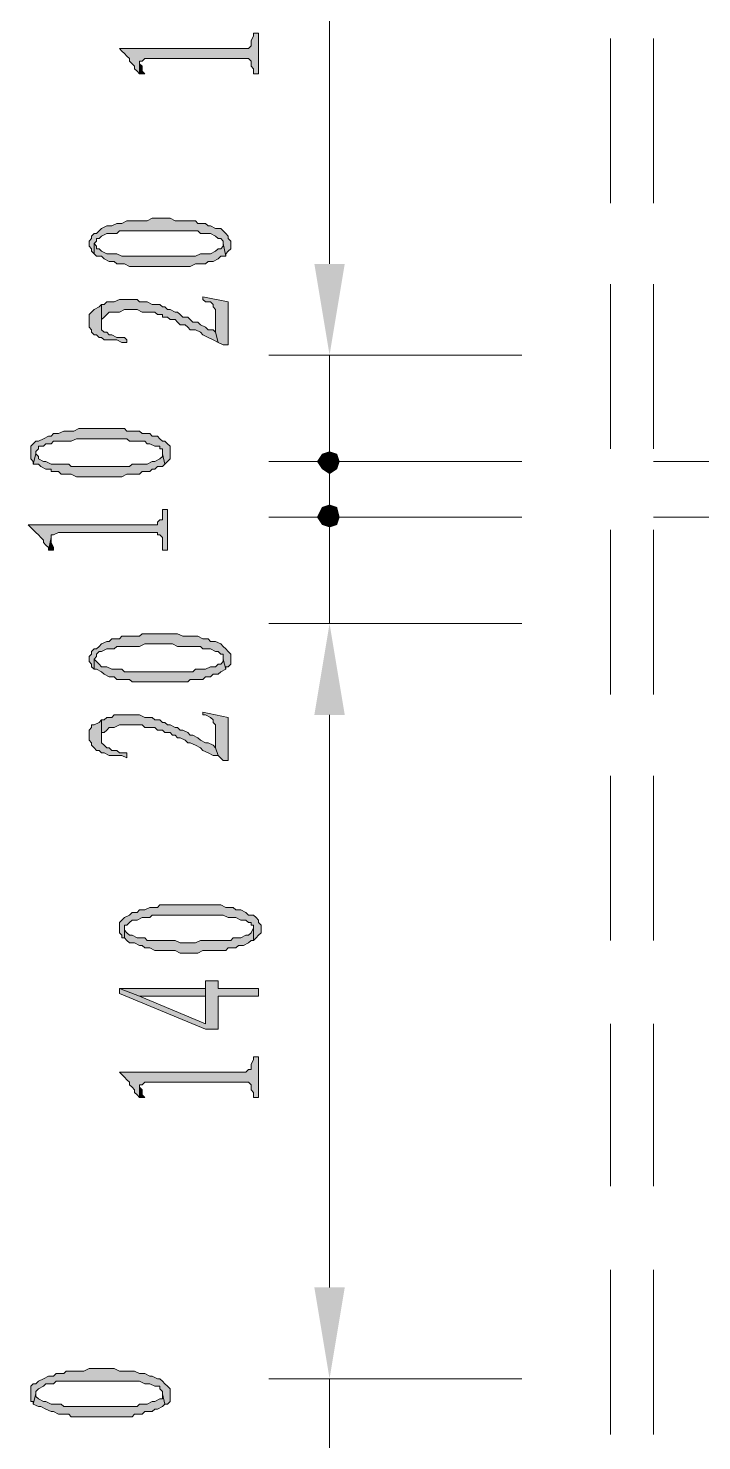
# Model space of a CAD drawing. Header units: millimetres. Extents: x 24 to 410, y 10 to 282.
# Drawn here: x 69.13 to 80.39, y 78.59 to 102.19 of the extents above; entities that cross this region are included whole.
import ezdxf

# ---------------------------------------------------------------- set-up
doc = ezdxf.new("R2010")
doc.units = ezdxf.units.MM

msp = doc.modelspace()

# ---------------------------------------------------------------- hatches: boundary and pattern name
h = msp.add_hatch(color=7)
h.dxf.hatch_style = 2
h.paths.add_polyline_path([(70.654333, 101.854), (70.696667, 101.811667), (70.739, 101.769333), (70.781333, 101.727), (70.823667, 101.684667), (70.823667, 101.642333), (70.866, 101.6), (70.908333, 101.557667), (70.908333, 101.515333), (70.950667, 101.473), (70.993, 101.430667), (70.993, 101.642333), (71.035333, 101.642333), (71.077667, 101.684667), (72.813333, 101.684667), (72.855667, 101.642333), (72.855667, 101.557667), (72.898, 101.515333), (72.898, 101.430667), (72.982667, 101.430667), (72.982667, 102.108), (72.898, 102.108), (72.898, 102.065667), (72.855667, 101.981), (72.855667, 101.896333), (72.813333, 101.854)])
h = msp.add_hatch(color=7)
h.dxf.hatch_style = 2
h.paths.add_polyline_path([(70.993, 101.430667), (71.077667, 101.430667), (71.035333, 101.473), (71.035333, 101.557667), (70.993, 101.6)])
h = msp.add_hatch(color=7)
h.dxf.hatch_style = 2
h.paths.add_polyline_path([(70.146333, 98.594333), (70.146333, 98.552), (70.188667, 98.509667), (70.188667, 98.467333), (70.231, 98.425), (70.231, 98.594333), (70.273333, 98.636667), (70.273333, 98.679), (70.315667, 98.679), (70.358, 98.721333), (70.442667, 98.763667), (70.612, 98.763667), (70.654333, 98.806), (71.331667, 98.806), (71.374, 98.806), (71.966667, 98.806), (72.009, 98.763667), (72.178333, 98.763667), (72.263, 98.721333), (72.305333, 98.679), (72.347667, 98.679), (72.39, 98.636667), (72.39, 98.594333), (72.432333, 98.382667), (72.432333, 98.425), (72.474667, 98.467333), (72.517, 98.509667), (72.517, 98.636667), (72.474667, 98.679), (72.474667, 98.721333), (72.432333, 98.763667), (72.39, 98.806), (72.347667, 98.848333), (72.263, 98.848333), (72.178333, 98.890667), (72.136, 98.890667), (72.093667, 98.933), (71.966667, 98.933), (71.924333, 98.975333), (71.585667, 98.975333), (71.501, 99.017667), (71.204667, 99.017667), (71.12, 98.975333), (70.781333, 98.975333), (70.696667, 98.933), (70.612, 98.933), (70.527333, 98.890667), (70.442667, 98.890667), (70.358, 98.848333), (70.315667, 98.806), (70.273333, 98.763667), (70.231, 98.763667), (70.188667, 98.721333), (70.188667, 98.679), (70.146333, 98.636667)])
h = msp.add_hatch(color=7)
h.dxf.hatch_style = 2
h.paths.add_polyline_path([(70.231, 98.425), (70.273333, 98.382667), (70.358, 98.382667), (70.400333, 98.340333), (70.485, 98.298), (70.569667, 98.298), (70.612, 98.255667), (70.739, 98.255667), (70.823667, 98.213333), (71.839667, 98.213333), (71.924333, 98.255667), (71.966667, 98.255667), (72.093667, 98.255667), (72.136, 98.298), (72.220667, 98.298), (72.305333, 98.340333), (72.347667, 98.382667), (72.432333, 98.382667), (72.39, 98.594333), (72.39, 98.552), (72.347667, 98.509667), (72.305333, 98.509667), (72.263, 98.467333), (72.178333, 98.425), (72.009, 98.425), (71.924333, 98.382667), (70.696667, 98.382667), (70.612, 98.425), (70.442667, 98.425), (70.358, 98.467333), (70.315667, 98.509667), (70.273333, 98.509667), (70.273333, 98.552), (70.231, 98.594333)])
h = msp.add_hatch(color=7)
h.dxf.hatch_style = 2
h.paths.add_polyline_path([(73.914, 98.255667), (74.422, 98.255667), (74.168, 96.731667)])
h = msp.add_hatch(color=7)
h.dxf.hatch_style = 2
h.paths.add_polyline_path([(73.914, 98.255667), (74.422, 98.255667), (74.168, 96.731667)])
h = msp.add_hatch(color=7)
h.dxf.hatch_style = 2
h.paths.add_polyline_path([(70.146333, 97.324333), (70.146333, 97.197333), (70.188667, 97.155), (70.188667, 97.112667), (70.231, 97.070333), (70.273333, 97.070333), (70.315667, 97.028), (70.358, 97.028), (70.400333, 96.985667), (70.612, 96.985667), (70.696667, 96.943333), (70.781333, 96.943333), (70.781333, 96.985667), (70.739, 97.028), (70.612, 97.028), (70.527333, 97.070333), (70.485, 97.070333), (70.442667, 97.112667), (70.400333, 97.112667), (70.358, 97.155), (70.358, 97.197333), (70.358, 97.282), (70.358, 97.578333), (70.315667, 97.536), (70.231, 97.493667), (70.188667, 97.451333), (70.146333, 97.409)])
h = msp.add_hatch(color=7)
h.dxf.hatch_style = 2
h.paths.add_polyline_path([(70.358, 97.578333), (70.358, 97.282), (70.358, 97.324333), (70.400333, 97.366667), (70.442667, 97.409), (70.485, 97.451333), (70.654333, 97.451333), (70.739, 97.493667), (70.950667, 97.493667), (71.035333, 97.451333), (71.247, 97.451333), (71.289333, 97.409), (71.374, 97.409), (71.374, 97.366667), (71.458667, 97.366667), (71.501, 97.324333), (71.543333, 97.324333), (71.585667, 97.324333), (71.628, 97.282), (71.670333, 97.239667), (71.755, 97.239667), (71.797333, 97.197333), (71.839667, 97.155), (71.924333, 97.155), (72.009, 97.112667), (72.051333, 97.070333), (72.136, 97.028), (72.220667, 96.985667), (72.305333, 96.943333), (72.263, 97.112667), (72.220667, 97.155), (72.136, 97.155), (72.093667, 97.197333), (72.009, 97.239667), (71.966667, 97.282), (71.882, 97.282), (71.839667, 97.324333), (71.797333, 97.366667), (71.712667, 97.366667), (71.670333, 97.409), (71.628, 97.451333), (71.585667, 97.451333), (71.501, 97.493667), (71.458667, 97.493667), (71.416333, 97.536), (71.374, 97.536), (71.331667, 97.578333), (71.204667, 97.578333), (71.12, 97.620667), (70.993, 97.620667), (70.950667, 97.663), (70.654333, 97.663), (70.569667, 97.620667), (70.442667, 97.620667), (70.400333, 97.578333)])
h = msp.add_hatch(color=7)
h.dxf.hatch_style = 2
h.paths.add_polyline_path([(72.051333, 97.705333), (72.051333, 97.663), (72.093667, 97.620667), (72.178333, 97.620667), (72.220667, 97.578333), (72.220667, 97.536), (72.263, 97.493667), (72.263, 97.112667), (72.305333, 96.943333), (72.39, 96.901), (72.474667, 96.901), (72.474667, 97.620667)])
h = msp.add_hatch(color=7)
h.dxf.hatch_style = 2
h.paths.add_polyline_path([(69.172667, 95.080667), (69.172667, 94.996), (69.215, 94.953667), (69.215, 94.911333), (69.257333, 95.080667), (69.257333, 95.123), (69.299667, 95.165333), (69.299667, 95.207667), (69.384333, 95.207667), (69.426667, 95.25), (69.511333, 95.25), (69.553667, 95.292333), (69.85, 95.292333), (69.934667, 95.334667), (70.315667, 95.334667), (70.358, 95.334667), (70.781333, 95.334667), (70.823667, 95.292333), (71.077667, 95.292333), (71.12, 95.25), (71.162333, 95.25), (71.247, 95.207667), (71.331667, 95.207667), (71.331667, 95.165333), (71.374, 95.165333), (71.374, 95.123), (71.374, 95.080667), (71.416333, 94.911333), (71.458667, 94.953667), (71.501, 94.996), (71.501, 95.207667), (71.458667, 95.25), (71.416333, 95.292333), (71.374, 95.292333), (71.331667, 95.334667), (71.289333, 95.377), (71.204667, 95.377), (71.162333, 95.419333), (71.035333, 95.419333), (70.993, 95.461667), (70.781333, 95.461667), (70.739, 95.504), (69.977, 95.504), (69.892333, 95.461667), (69.723, 95.461667), (69.638333, 95.419333), (69.553667, 95.419333), (69.511333, 95.377), (69.469, 95.377), (69.384333, 95.334667), (69.299667, 95.292333), (69.257333, 95.292333), (69.215, 95.25), (69.172667, 95.207667)])
h = msp.add_hatch(color=7)
h.dxf.hatch_style = 2
h.paths.add_polyline_path([(74.168, 95.123), (74.041, 95.080667), (74.168, 94.953667)])
h = msp.add_hatch(color=7)
h.dxf.hatch_style = 2
h.paths.add_polyline_path([(74.295, 95.080667), (74.168, 95.123), (74.168, 94.953667)])
h = msp.add_hatch(color=7)
h.dxf.hatch_style = 2
h.paths.add_polyline_path([(69.215, 94.911333), (69.299667, 94.911333), (69.342, 94.869), (69.426667, 94.826667), (69.511333, 94.826667), (69.511333, 94.784333), (69.638333, 94.784333), (69.680667, 94.742), (69.85, 94.742), (69.934667, 94.699667), (70.696667, 94.699667), (70.781333, 94.742), (70.908333, 94.742), (70.993, 94.742), (71.035333, 94.784333), (71.162333, 94.784333), (71.204667, 94.826667), (71.247, 94.826667), (71.289333, 94.869), (71.374, 94.869), (71.416333, 94.911333), (71.374, 95.080667), (71.374, 95.038333), (71.331667, 94.996), (71.247, 94.953667), (71.204667, 94.953667), (71.12, 94.911333), (70.866, 94.911333), (70.823667, 94.869), (69.85, 94.869), (69.807667, 94.911333), (69.511333, 94.911333), (69.426667, 94.953667), (69.384333, 94.953667), (69.299667, 94.996), (69.299667, 95.038333), (69.257333, 95.080667)])
h = msp.add_hatch(color=7)
h.dxf.hatch_style = 2
h.paths.add_polyline_path([(74.041, 95.080667), (73.956333, 94.953667), (74.168, 94.953667)])
h = msp.add_hatch(color=7)
h.dxf.hatch_style = 2
h.paths.add_polyline_path([(73.956333, 94.953667), (74.041, 94.826667), (74.168, 94.953667)])
h = msp.add_hatch(color=7)
h.dxf.hatch_style = 2
h.paths.add_polyline_path([(74.041, 94.826667), (74.168, 94.742), (74.168, 94.953667)])
h = msp.add_hatch(color=7)
h.dxf.hatch_style = 2
h.paths.add_polyline_path([(74.337333, 94.953667), (74.295, 95.080667), (74.168, 94.953667)])
h = msp.add_hatch(color=7)
h.dxf.hatch_style = 2
h.paths.add_polyline_path([(74.168, 94.742), (74.295, 94.826667), (74.168, 94.953667)])
h = msp.add_hatch(color=7)
h.dxf.hatch_style = 2
h.paths.add_polyline_path([(74.295, 94.826667), (74.337333, 94.953667), (74.168, 94.953667)])
h = msp.add_hatch(color=7)
h.dxf.hatch_style = 2
h.paths.add_polyline_path([(74.041, 94.191667), (73.956333, 94.022333), (74.168, 94.022333)])
h = msp.add_hatch(color=7)
h.dxf.hatch_style = 2
h.paths.add_polyline_path([(74.168, 94.234), (74.041, 94.191667), (74.168, 94.022333)])
h = msp.add_hatch(color=7)
h.dxf.hatch_style = 2
h.paths.add_polyline_path([(74.295, 94.191667), (74.168, 94.234), (74.168, 94.022333)])
h = msp.add_hatch(color=7)
h.dxf.hatch_style = 2
h.paths.add_polyline_path([(74.337333, 94.022333), (74.295, 94.191667), (74.168, 94.022333)])
h = msp.add_hatch(color=7)
h.dxf.hatch_style = 2
h.paths.add_polyline_path([(69.130333, 93.895333), (69.172667, 93.853), (69.215, 93.810667), (69.257333, 93.768333), (69.299667, 93.726), (69.342, 93.683667), (69.384333, 93.641333), (69.384333, 93.599), (69.426667, 93.556667), (69.469, 93.514333), (69.469, 93.472), (69.511333, 93.683667), (69.511333, 93.726), (69.553667, 93.726), (69.638333, 93.768333), (71.289333, 93.768333), (71.289333, 93.726), (71.331667, 93.726), (71.374, 93.683667), (71.374, 93.472), (71.458667, 93.472), (71.458667, 94.149333), (71.374, 94.149333), (71.374, 93.98), (71.331667, 93.98), (71.289333, 93.937667), (71.289333, 93.895333), (71.204667, 93.895333)])
h = msp.add_hatch(color=7)
h.dxf.hatch_style = 2
h.paths.add_polyline_path([(73.956333, 94.022333), (74.041, 93.895333), (74.168, 94.022333)])
h = msp.add_hatch(color=7)
h.dxf.hatch_style = 2
h.paths.add_polyline_path([(74.041, 93.895333), (74.168, 93.853), (74.168, 94.022333)])
h = msp.add_hatch(color=7)
h.dxf.hatch_style = 2
h.paths.add_polyline_path([(74.168, 93.853), (74.295, 93.895333), (74.168, 94.022333)])
h = msp.add_hatch(color=7)
h.dxf.hatch_style = 2
h.paths.add_polyline_path([(74.295, 93.895333), (74.337333, 94.022333), (74.168, 94.022333)])
h = msp.add_hatch(color=7)
h.dxf.hatch_style = 2
h.paths.add_polyline_path([(69.469, 93.472), (69.553667, 93.472), (69.553667, 93.514333), (69.511333, 93.599), (69.511333, 93.683667)])
h = msp.add_hatch(color=7)
h.dxf.hatch_style = 2
h.paths.add_polyline_path([(70.146333, 91.651667), (70.146333, 91.609333), (70.188667, 91.567), (70.188667, 91.524667), (70.231, 91.482333), (70.231, 91.651667), (70.273333, 91.694), (70.273333, 91.736333), (70.315667, 91.778667), (70.358, 91.778667), (70.442667, 91.821), (70.569667, 91.821), (70.612, 91.863333), (70.993, 91.863333), (71.077667, 91.905667), (71.331667, 91.905667), (71.374, 91.905667), (71.543333, 91.905667), (71.628, 91.863333), (72.009, 91.863333), (72.051333, 91.821), (72.178333, 91.821), (72.263, 91.778667), (72.305333, 91.778667), (72.347667, 91.736333), (72.39, 91.736333), (72.39, 91.694), (72.39, 91.651667), (72.432333, 91.482333), (72.432333, 91.524667), (72.474667, 91.524667), (72.517, 91.567), (72.517, 91.736333), (72.474667, 91.778667), (72.432333, 91.821), (72.39, 91.863333), (72.347667, 91.905667), (72.263, 91.948), (72.178333, 91.948), (72.136, 91.990333), (72.051333, 91.990333), (71.966667, 92.032667), (71.712667, 92.032667), (71.628, 92.075), (71.035333, 92.075), (70.993, 92.032667), (70.696667, 92.032667), (70.654333, 91.990333), (70.527333, 91.990333), (70.485, 91.948), (70.442667, 91.948), (70.358, 91.905667), (70.315667, 91.863333), (70.273333, 91.821), (70.231, 91.821), (70.188667, 91.778667), (70.188667, 91.736333), (70.146333, 91.694)])
h = msp.add_hatch(color=7)
h.dxf.hatch_style = 2
h.paths.add_polyline_path([(73.914, 90.720333), (74.422, 90.720333), (74.168, 92.244333)])
h = msp.add_hatch(color=7)
h.dxf.hatch_style = 2
h.paths.add_polyline_path([(73.914, 90.720333), (74.422, 90.720333), (74.168, 92.244333)])
h = msp.add_hatch(color=7)
h.dxf.hatch_style = 2
h.paths.add_polyline_path([(70.231, 91.482333), (70.273333, 91.482333), (70.358, 91.44), (70.400333, 91.397667), (70.485, 91.355333), (70.569667, 91.355333), (70.612, 91.313), (70.823667, 91.313), (70.866, 91.270667), (71.797333, 91.270667), (71.839667, 91.313), (71.924333, 91.313), (71.966667, 91.313), (72.051333, 91.313), (72.093667, 91.355333), (72.178333, 91.355333), (72.220667, 91.397667), (72.305333, 91.397667), (72.347667, 91.44), (72.432333, 91.482333), (72.39, 91.651667), (72.39, 91.609333), (72.347667, 91.567), (72.305333, 91.567), (72.263, 91.524667), (72.178333, 91.524667), (72.093667, 91.482333), (71.924333, 91.482333), (71.882, 91.44), (70.739, 91.44), (70.696667, 91.482333), (70.527333, 91.482333), (70.442667, 91.524667), (70.358, 91.524667), (70.315667, 91.567), (70.273333, 91.609333), (70.231, 91.651667)])
h = msp.add_hatch(color=7)
h.dxf.hatch_style = 2
h.paths.add_polyline_path([(70.146333, 90.381667), (70.146333, 90.297), (70.188667, 90.254667), (70.188667, 90.212333), (70.231, 90.17), (70.273333, 90.127667), (70.315667, 90.127667), (70.358, 90.085333), (70.400333, 90.085333), (70.485, 90.043), (70.696667, 90.043), (70.781333, 90.000667), (70.781333, 90.085333), (70.739, 90.085333), (70.654333, 90.085333), (70.612, 90.127667), (70.527333, 90.127667), (70.485, 90.17), (70.442667, 90.17), (70.400333, 90.212333), (70.358, 90.254667), (70.358, 90.297), (70.358, 90.339333), (70.358, 90.635667), (70.315667, 90.593333), (70.231, 90.551), (70.188667, 90.551), (70.188667, 90.508667), (70.146333, 90.466333)])
h = msp.add_hatch(color=7)
h.dxf.hatch_style = 2
h.paths.add_polyline_path([(70.358, 90.635667), (70.358, 90.339333), (70.358, 90.381667), (70.358, 90.424), (70.400333, 90.424), (70.442667, 90.466333), (70.485, 90.508667), (70.569667, 90.508667), (70.654333, 90.551), (71.035333, 90.551), (71.077667, 90.508667), (71.247, 90.508667), (71.289333, 90.466333), (71.374, 90.466333), (71.416333, 90.424), (71.501, 90.424), (71.543333, 90.381667), (71.585667, 90.381667), (71.628, 90.339333), (71.670333, 90.339333), (71.755, 90.297), (71.797333, 90.254667), (71.839667, 90.254667), (71.924333, 90.212333), (72.009, 90.17), (72.051333, 90.127667), (72.136, 90.085333), (72.220667, 90.043), (72.305333, 90.043), (72.263, 90.17), (72.220667, 90.212333), (72.136, 90.254667), (72.093667, 90.254667), (72.009, 90.297), (71.966667, 90.339333), (71.882, 90.381667), (71.839667, 90.381667), (71.797333, 90.424), (71.712667, 90.466333), (71.670333, 90.466333), (71.628, 90.508667), (71.585667, 90.508667), (71.501, 90.551), (71.458667, 90.551), (71.416333, 90.593333), (71.374, 90.593333), (71.331667, 90.635667), (71.247, 90.635667), (71.204667, 90.678), (71.077667, 90.678), (70.993, 90.720333), (70.569667, 90.720333), (70.527333, 90.678), (70.442667, 90.678), (70.400333, 90.635667)])
h = msp.add_hatch(color=7)
h.dxf.hatch_style = 2
h.paths.add_polyline_path([(72.051333, 90.762667), (72.051333, 90.720333), (72.093667, 90.720333), (72.178333, 90.678), (72.220667, 90.635667), (72.220667, 90.593333), (72.263, 90.551), (72.263, 90.17), (72.305333, 90.043), (72.39, 89.958333), (72.474667, 89.958333), (72.474667, 90.678)])
h = msp.add_hatch(color=7)
h.dxf.hatch_style = 2
h.paths.add_polyline_path([(70.654333, 87.164333), (70.654333, 87.079667), (70.696667, 87.037333), (70.696667, 86.995), (70.739, 86.995), (70.739, 87.206667), (70.781333, 87.206667), (70.823667, 87.249), (70.866, 87.291333), (70.950667, 87.291333), (71.035333, 87.333667), (71.162333, 87.333667), (71.204667, 87.376), (71.839667, 87.376), (72.39, 87.376), (72.474667, 87.333667), (72.601667, 87.333667), (72.686333, 87.291333), (72.771, 87.291333), (72.813333, 87.249), (72.855667, 87.249), (72.855667, 87.206667), (72.898, 87.206667), (72.898, 87.164333), (72.898, 86.952667), (72.940333, 86.995), (72.982667, 87.037333), (73.025, 87.079667), (73.025, 87.206667), (72.982667, 87.249), (72.982667, 87.291333), (72.940333, 87.333667), (72.898, 87.376), (72.813333, 87.376), (72.771, 87.418333), (72.686333, 87.460667), (72.601667, 87.460667), (72.559333, 87.503), (72.432333, 87.503), (72.347667, 87.545333), (71.331667, 87.545333), (71.289333, 87.503), (71.162333, 87.503), (71.077667, 87.460667), (70.993, 87.460667), (70.950667, 87.418333), (70.866, 87.418333), (70.823667, 87.376), (70.739, 87.333667), (70.696667, 87.291333), (70.654333, 87.249)])
h = msp.add_hatch(color=7)
h.dxf.hatch_style = 2
h.paths.add_polyline_path([(70.739, 86.995), (70.781333, 86.952667), (70.823667, 86.910333), (70.908333, 86.910333), (70.993, 86.868), (71.035333, 86.868), (71.077667, 86.825667), (71.162333, 86.825667), (71.247, 86.783333), (71.585667, 86.783333), (71.670333, 86.741), (71.966667, 86.741), (72.051333, 86.783333), (72.432333, 86.783333), (72.474667, 86.825667), (72.601667, 86.825667), (72.644, 86.868), (72.728667, 86.868), (72.813333, 86.910333), (72.855667, 86.952667), (72.898, 86.952667), (72.898, 87.164333), (72.855667, 87.079667), (72.813333, 87.037333), (72.771, 87.037333), (72.686333, 86.995), (72.559333, 86.995), (72.517, 86.952667), (72.009, 86.952667), (71.924333, 86.910333), (71.670333, 86.910333), (71.585667, 86.952667), (71.12, 86.952667), (71.077667, 86.995), (70.950667, 86.995), (70.866, 87.037333), (70.823667, 87.037333), (70.781333, 87.079667), (70.739, 87.122), (70.739, 87.164333)])
h = msp.add_hatch(color=7)
h.dxf.hatch_style = 2
h.paths.add_polyline_path([(70.654333, 86.148333), (70.654333, 86.063667), (72.093667, 85.471), (72.305333, 85.471), (72.305333, 86.021333), (72.982667, 86.021333), (72.982667, 86.148333), (72.305333, 86.148333), (72.305333, 86.275333), (72.093667, 86.275333), (72.093667, 86.148333), (72.093667, 85.555667), (70.993, 86.021333)])
h = msp.add_hatch(color=7)
h.dxf.hatch_style = 2
h.paths.add_polyline_path([(70.654333, 86.148333), (70.993, 86.021333), (72.093667, 86.021333), (72.093667, 85.555667), (72.093667, 86.148333)])
h = msp.add_hatch(color=7)
h.dxf.hatch_style = 2
h.paths.add_polyline_path([(70.654333, 84.751333), (70.696667, 84.709), (70.739, 84.666667), (70.781333, 84.624333), (70.823667, 84.582), (70.823667, 84.539667), (70.866, 84.497333), (70.908333, 84.455), (70.908333, 84.412667), (70.950667, 84.370333), (70.993, 84.328), (70.993, 84.539667), (71.035333, 84.539667), (71.077667, 84.582), (72.813333, 84.582), (72.855667, 84.539667), (72.855667, 84.455), (72.898, 84.412667), (72.898, 84.328), (72.982667, 84.328), (72.982667, 85.005333), (72.898, 85.005333), (72.898, 84.963), (72.855667, 84.878333), (72.855667, 84.793667), (72.813333, 84.793667), (72.771, 84.751333)])
h = msp.add_hatch(color=7)
h.dxf.hatch_style = 2
h.paths.add_polyline_path([(70.993, 84.328), (71.077667, 84.328), (71.035333, 84.370333), (71.035333, 84.455), (70.993, 84.497333)])
h = msp.add_hatch(color=7)
h.dxf.hatch_style = 2
h.paths.add_polyline_path([(73.914, 81.153), (74.422, 81.153), (74.168, 79.629)])
h = msp.add_hatch(color=7)
h.dxf.hatch_style = 2
h.paths.add_polyline_path([(73.914, 81.153), (74.422, 81.153), (74.168, 79.629)])
h = msp.add_hatch(color=7)
h.dxf.hatch_style = 2
h.paths.add_polyline_path([(69.172667, 79.375), (69.172667, 79.248), (69.215, 79.248), (69.215, 79.205667), (69.257333, 79.375), (69.257333, 79.417333), (69.299667, 79.459667), (69.384333, 79.502), (69.426667, 79.544333), (69.553667, 79.544333), (69.596, 79.586667), (70.315667, 79.586667), (70.358, 79.586667), (70.993, 79.586667), (71.077667, 79.544333), (71.162333, 79.544333), (71.247, 79.502), (71.331667, 79.502), (71.331667, 79.459667), (71.374, 79.417333), (71.374, 79.375), (71.416333, 79.205667), (71.458667, 79.205667), (71.501, 79.248), (71.501, 79.459667), (71.458667, 79.502), (71.416333, 79.544333), (71.374, 79.586667), (71.331667, 79.629), (71.289333, 79.629), (71.204667, 79.671333), (71.162333, 79.671333), (71.077667, 79.713667), (70.993, 79.713667), (70.908333, 79.756), (70.654333, 79.756), (70.569667, 79.798333), (70.146333, 79.798333), (70.061667, 79.756), (69.765333, 79.756), (69.723, 79.713667), (69.596, 79.713667), (69.553667, 79.671333), (69.469, 79.671333), (69.384333, 79.629), (69.299667, 79.586667), (69.257333, 79.544333), (69.215, 79.544333), (69.172667, 79.502)])
h = msp.add_hatch(color=7)
h.dxf.hatch_style = 2
h.paths.add_polyline_path([(69.215, 79.205667), (69.299667, 79.163333), (69.342, 79.163333), (69.426667, 79.121), (69.511333, 79.078667), (69.553667, 79.078667), (69.638333, 79.036333), (69.807667, 79.036333), (69.85, 78.994), (70.866, 78.994), (70.908333, 79.036333), (70.993, 79.036333), (71.035333, 79.036333), (71.077667, 79.078667), (71.204667, 79.078667), (71.247, 79.121), (71.289333, 79.121), (71.374, 79.163333), (71.416333, 79.205667), (71.374, 79.375), (71.374, 79.290333), (71.331667, 79.290333), (71.247, 79.248), (71.204667, 79.248), (71.12, 79.205667), (70.993, 79.205667), (70.950667, 79.163333), (69.723, 79.163333), (69.680667, 79.205667), (69.511333, 79.205667), (69.426667, 79.248), (69.384333, 79.248), (69.299667, 79.290333), (69.257333, 79.332667), (69.257333, 79.375)])

# ---------------------------------------------------------------- linework, layer by layer
at = {"color": 7, "lineweight": 0}
for points in [[(74.168, 107.823), (74.168, 98.255667)], [(78.867, 102.023333), (78.867, 99.271667)], [(79.586667, 102.023333), (79.586667, 99.271667)], [(74.168, 98.255667), (74.168, 99.737333)], [(78.867, 97.917), (78.867, 95.165333)], [(79.586667, 97.917), (79.586667, 95.165333)], [(77.385333, 96.731667), (73.152, 96.731667)], [(77.385333, 96.731667), (73.152, 96.731667)], [(74.168, 96.731667), (74.168, 94.953667)], [(74.168, 94.953667), (74.168, 96.435333)], [(74.168, 94.022333), (74.168, 95.546333)], [(77.385333, 94.953667), (73.152, 94.953667)], [(77.385333, 94.953667), (73.152, 94.953667)], [(74.168, 94.953667), (74.168, 94.022333)], [(74.168, 94.953667), (74.168, 93.429667)], [(79.586667, 94.953667), (82.126667, 94.953667)], [(77.385333, 94.022333), (73.152, 94.022333)], [(77.385333, 94.022333), (73.152, 94.022333)], [(74.168, 92.244333), (74.168, 94.022333)], [(74.168, 94.022333), (74.168, 92.540667)], [(79.586667, 94.022333), (82.126667, 94.022333)], [(78.867, 93.810667), (78.867, 91.059)], [(79.586667, 93.810667), (79.586667, 91.059)], [(77.385333, 92.244333), (73.152, 92.244333)], [(77.385333, 92.244333), (73.152, 92.244333)], [(74.168, 90.720333), (74.168, 89.238667)], [(74.168, 81.153), (74.168, 90.720333)], [(78.867, 89.704333), (78.867, 86.952667)], [(79.586667, 89.704333), (79.586667, 86.952667)], [(78.867, 85.555667), (78.867, 82.846333)], [(79.586667, 85.555667), (79.586667, 82.846333)], [(74.168, 81.153), (74.168, 82.634667)], [(78.867, 81.449333), (78.867, 78.697667)], [(79.586667, 81.449333), (79.586667, 78.697667)], [(77.385333, 79.629), (73.152, 79.629)], [(77.385333, 79.629), (73.152, 79.629)], [(74.168, 77.851), (74.168, 79.629)]]:
    msp.add_lwpolyline(points, dxfattribs=at)
for points in [[(70.654333, 101.854), (70.696667, 101.811667), (70.739, 101.769333), (70.781333, 101.727), (70.823667, 101.684667), (70.823667, 101.642333), (70.866, 101.6), (70.908333, 101.557667), (70.908333, 101.515333), (70.950667, 101.473), (70.993, 101.430667), (70.993, 101.642333), (71.035333, 101.642333), (71.077667, 101.684667), (72.813333, 101.684667), (72.855667, 101.642333), (72.855667, 101.557667), (72.898, 101.515333), (72.898, 101.430667), (72.982667, 101.430667), (72.982667, 102.108), (72.898, 102.108), (72.898, 102.065667), (72.855667, 101.981), (72.855667, 101.896333), (72.813333, 101.854)], [(70.993, 101.430667), (71.077667, 101.430667), (71.035333, 101.473), (71.035333, 101.557667), (70.993, 101.6)], [(70.146333, 98.594333), (70.146333, 98.552), (70.188667, 98.509667), (70.188667, 98.467333), (70.231, 98.425), (70.231, 98.594333), (70.273333, 98.636667), (70.273333, 98.679), (70.315667, 98.679), (70.358, 98.721333), (70.442667, 98.763667), (70.612, 98.763667), (70.654333, 98.806), (71.331667, 98.806), (71.374, 98.806), (71.966667, 98.806), (72.009, 98.763667), (72.178333, 98.763667), (72.263, 98.721333), (72.305333, 98.679), (72.347667, 98.679), (72.39, 98.636667), (72.39, 98.594333), (72.432333, 98.382667), (72.432333, 98.425), (72.474667, 98.467333), (72.517, 98.509667), (72.517, 98.636667), (72.474667, 98.679), (72.474667, 98.721333), (72.432333, 98.763667), (72.39, 98.806), (72.347667, 98.848333), (72.263, 98.848333), (72.178333, 98.890667), (72.136, 98.890667), (72.093667, 98.933), (71.966667, 98.933), (71.924333, 98.975333), (71.585667, 98.975333), (71.501, 99.017667), (71.204667, 99.017667), (71.12, 98.975333), (70.781333, 98.975333), (70.696667, 98.933), (70.612, 98.933), (70.527333, 98.890667), (70.442667, 98.890667), (70.358, 98.848333), (70.315667, 98.806), (70.273333, 98.763667), (70.231, 98.763667), (70.188667, 98.721333), (70.188667, 98.679), (70.146333, 98.636667)], [(70.231, 98.425), (70.273333, 98.382667), (70.358, 98.382667), (70.400333, 98.340333), (70.485, 98.298), (70.569667, 98.298), (70.612, 98.255667), (70.739, 98.255667), (70.823667, 98.213333), (71.839667, 98.213333), (71.924333, 98.255667), (71.966667, 98.255667), (72.093667, 98.255667), (72.136, 98.298), (72.220667, 98.298), (72.305333, 98.340333), (72.347667, 98.382667), (72.432333, 98.382667), (72.39, 98.594333), (72.39, 98.552), (72.347667, 98.509667), (72.305333, 98.509667), (72.263, 98.467333), (72.178333, 98.425), (72.009, 98.425), (71.924333, 98.382667), (70.696667, 98.382667), (70.612, 98.425), (70.442667, 98.425), (70.358, 98.467333), (70.315667, 98.509667), (70.273333, 98.509667), (70.273333, 98.552), (70.231, 98.594333)], [(70.146333, 97.324333), (70.146333, 97.197333), (70.188667, 97.155), (70.188667, 97.112667), (70.231, 97.070333), (70.273333, 97.070333), (70.315667, 97.028), (70.358, 97.028), (70.400333, 96.985667), (70.612, 96.985667), (70.696667, 96.943333), (70.781333, 96.943333), (70.781333, 96.985667), (70.739, 97.028), (70.612, 97.028), (70.527333, 97.070333), (70.485, 97.070333), (70.442667, 97.112667), (70.400333, 97.112667), (70.358, 97.155), (70.358, 97.197333), (70.358, 97.282), (70.358, 97.578333), (70.315667, 97.536), (70.231, 97.493667), (70.188667, 97.451333), (70.146333, 97.409)], [(70.358, 97.578333), (70.358, 97.282), (70.358, 97.324333), (70.400333, 97.366667), (70.442667, 97.409), (70.485, 97.451333), (70.654333, 97.451333), (70.739, 97.493667), (70.950667, 97.493667), (71.035333, 97.451333), (71.247, 97.451333), (71.289333, 97.409), (71.374, 97.409), (71.374, 97.366667), (71.458667, 97.366667), (71.501, 97.324333), (71.543333, 97.324333), (71.585667, 97.324333), (71.628, 97.282), (71.670333, 97.239667), (71.755, 97.239667), (71.797333, 97.197333), (71.839667, 97.155), (71.924333, 97.155), (72.009, 97.112667), (72.051333, 97.070333), (72.136, 97.028), (72.220667, 96.985667), (72.305333, 96.943333), (72.263, 97.112667), (72.220667, 97.155), (72.136, 97.155), (72.093667, 97.197333), (72.009, 97.239667), (71.966667, 97.282), (71.882, 97.282), (71.839667, 97.324333), (71.797333, 97.366667), (71.712667, 97.366667), (71.670333, 97.409), (71.628, 97.451333), (71.585667, 97.451333), (71.501, 97.493667), (71.458667, 97.493667), (71.416333, 97.536), (71.374, 97.536), (71.331667, 97.578333), (71.204667, 97.578333), (71.12, 97.620667), (70.993, 97.620667), (70.950667, 97.663), (70.654333, 97.663), (70.569667, 97.620667), (70.442667, 97.620667), (70.400333, 97.578333)], [(72.051333, 97.705333), (72.051333, 97.663), (72.093667, 97.620667), (72.178333, 97.620667), (72.220667, 97.578333), (72.220667, 97.536), (72.263, 97.493667), (72.263, 97.112667), (72.305333, 96.943333), (72.39, 96.901), (72.474667, 96.901), (72.474667, 97.620667)], [(69.172667, 95.080667), (69.172667, 94.996), (69.215, 94.953667), (69.215, 94.911333), (69.257333, 95.080667), (69.257333, 95.123), (69.299667, 95.165333), (69.299667, 95.207667), (69.384333, 95.207667), (69.426667, 95.25), (69.511333, 95.25), (69.553667, 95.292333), (69.85, 95.292333), (69.934667, 95.334667), (70.315667, 95.334667), (70.358, 95.334667), (70.781333, 95.334667), (70.823667, 95.292333), (71.077667, 95.292333), (71.12, 95.25), (71.162333, 95.25), (71.247, 95.207667), (71.331667, 95.207667), (71.331667, 95.165333), (71.374, 95.165333), (71.374, 95.123), (71.374, 95.080667), (71.416333, 94.911333), (71.458667, 94.953667), (71.501, 94.996), (71.501, 95.207667), (71.458667, 95.25), (71.416333, 95.292333), (71.374, 95.292333), (71.331667, 95.334667), (71.289333, 95.377), (71.204667, 95.377), (71.162333, 95.419333), (71.035333, 95.419333), (70.993, 95.461667), (70.781333, 95.461667), (70.739, 95.504), (69.977, 95.504), (69.892333, 95.461667), (69.723, 95.461667), (69.638333, 95.419333), (69.553667, 95.419333), (69.511333, 95.377), (69.469, 95.377), (69.384333, 95.334667), (69.299667, 95.292333), (69.257333, 95.292333), (69.215, 95.25), (69.172667, 95.207667)], [(69.215, 94.911333), (69.299667, 94.911333), (69.342, 94.869), (69.426667, 94.826667), (69.511333, 94.826667), (69.511333, 94.784333), (69.638333, 94.784333), (69.680667, 94.742), (69.85, 94.742), (69.934667, 94.699667), (70.696667, 94.699667), (70.781333, 94.742), (70.908333, 94.742), (70.993, 94.742), (71.035333, 94.784333), (71.162333, 94.784333), (71.204667, 94.826667), (71.247, 94.826667), (71.289333, 94.869), (71.374, 94.869), (71.416333, 94.911333), (71.374, 95.080667), (71.374, 95.038333), (71.331667, 94.996), (71.247, 94.953667), (71.204667, 94.953667), (71.12, 94.911333), (70.866, 94.911333), (70.823667, 94.869), (69.85, 94.869), (69.807667, 94.911333), (69.511333, 94.911333), (69.426667, 94.953667), (69.384333, 94.953667), (69.299667, 94.996), (69.299667, 95.038333), (69.257333, 95.080667)], [(69.130333, 93.895333), (69.172667, 93.853), (69.215, 93.810667), (69.257333, 93.768333), (69.299667, 93.726), (69.342, 93.683667), (69.384333, 93.641333), (69.384333, 93.599), (69.426667, 93.556667), (69.469, 93.514333), (69.469, 93.472), (69.511333, 93.683667), (69.511333, 93.726), (69.553667, 93.726), (69.638333, 93.768333), (71.289333, 93.768333), (71.289333, 93.726), (71.331667, 93.726), (71.374, 93.683667), (71.374, 93.472), (71.458667, 93.472), (71.458667, 94.149333), (71.374, 94.149333), (71.374, 93.98), (71.331667, 93.98), (71.289333, 93.937667), (71.289333, 93.895333), (71.204667, 93.895333)], [(69.469, 93.472), (69.553667, 93.472), (69.553667, 93.514333), (69.511333, 93.599), (69.511333, 93.683667)], [(70.146333, 91.651667), (70.146333, 91.609333), (70.188667, 91.567), (70.188667, 91.524667), (70.231, 91.482333), (70.231, 91.651667), (70.273333, 91.694), (70.273333, 91.736333), (70.315667, 91.778667), (70.358, 91.778667), (70.442667, 91.821), (70.569667, 91.821), (70.612, 91.863333), (70.993, 91.863333), (71.077667, 91.905667), (71.331667, 91.905667), (71.374, 91.905667), (71.543333, 91.905667), (71.628, 91.863333), (72.009, 91.863333), (72.051333, 91.821), (72.178333, 91.821), (72.263, 91.778667), (72.305333, 91.778667), (72.347667, 91.736333), (72.39, 91.736333), (72.39, 91.694), (72.39, 91.651667), (72.432333, 91.482333), (72.432333, 91.524667), (72.474667, 91.524667), (72.517, 91.567), (72.517, 91.736333), (72.474667, 91.778667), (72.432333, 91.821), (72.39, 91.863333), (72.347667, 91.905667), (72.263, 91.948), (72.178333, 91.948), (72.136, 91.990333), (72.051333, 91.990333), (71.966667, 92.032667), (71.712667, 92.032667), (71.628, 92.075), (71.035333, 92.075), (70.993, 92.032667), (70.696667, 92.032667), (70.654333, 91.990333), (70.527333, 91.990333), (70.485, 91.948), (70.442667, 91.948), (70.358, 91.905667), (70.315667, 91.863333), (70.273333, 91.821), (70.231, 91.821), (70.188667, 91.778667), (70.188667, 91.736333), (70.146333, 91.694)], [(70.231, 91.482333), (70.273333, 91.482333), (70.358, 91.44), (70.400333, 91.397667), (70.485, 91.355333), (70.569667, 91.355333), (70.612, 91.313), (70.823667, 91.313), (70.866, 91.270667), (71.797333, 91.270667), (71.839667, 91.313), (71.924333, 91.313), (71.966667, 91.313), (72.051333, 91.313), (72.093667, 91.355333), (72.178333, 91.355333), (72.220667, 91.397667), (72.305333, 91.397667), (72.347667, 91.44), (72.432333, 91.482333), (72.39, 91.651667), (72.39, 91.609333), (72.347667, 91.567), (72.305333, 91.567), (72.263, 91.524667), (72.178333, 91.524667), (72.093667, 91.482333), (71.924333, 91.482333), (71.882, 91.44), (70.739, 91.44), (70.696667, 91.482333), (70.527333, 91.482333), (70.442667, 91.524667), (70.358, 91.524667), (70.315667, 91.567), (70.273333, 91.609333), (70.231, 91.651667)], [(70.146333, 90.381667), (70.146333, 90.297), (70.188667, 90.254667), (70.188667, 90.212333), (70.231, 90.17), (70.273333, 90.127667), (70.315667, 90.127667), (70.358, 90.085333), (70.400333, 90.085333), (70.485, 90.043), (70.696667, 90.043), (70.781333, 90.000667), (70.781333, 90.085333), (70.739, 90.085333), (70.654333, 90.085333), (70.612, 90.127667), (70.527333, 90.127667), (70.485, 90.17), (70.442667, 90.17), (70.400333, 90.212333), (70.358, 90.254667), (70.358, 90.297), (70.358, 90.339333), (70.358, 90.635667), (70.315667, 90.593333), (70.231, 90.551), (70.188667, 90.551), (70.188667, 90.508667), (70.146333, 90.466333)], [(70.358, 90.635667), (70.358, 90.339333), (70.358, 90.381667), (70.358, 90.424), (70.400333, 90.424), (70.442667, 90.466333), (70.485, 90.508667), (70.569667, 90.508667), (70.654333, 90.551), (71.035333, 90.551), (71.077667, 90.508667), (71.247, 90.508667), (71.289333, 90.466333), (71.374, 90.466333), (71.416333, 90.424), (71.501, 90.424), (71.543333, 90.381667), (71.585667, 90.381667), (71.628, 90.339333), (71.670333, 90.339333), (71.755, 90.297), (71.797333, 90.254667), (71.839667, 90.254667), (71.924333, 90.212333), (72.009, 90.17), (72.051333, 90.127667), (72.136, 90.085333), (72.220667, 90.043), (72.305333, 90.043), (72.263, 90.17), (72.220667, 90.212333), (72.136, 90.254667), (72.093667, 90.254667), (72.009, 90.297), (71.966667, 90.339333), (71.882, 90.381667), (71.839667, 90.381667), (71.797333, 90.424), (71.712667, 90.466333), (71.670333, 90.466333), (71.628, 90.508667), (71.585667, 90.508667), (71.501, 90.551), (71.458667, 90.551), (71.416333, 90.593333), (71.374, 90.593333), (71.331667, 90.635667), (71.247, 90.635667), (71.204667, 90.678), (71.077667, 90.678), (70.993, 90.720333), (70.569667, 90.720333), (70.527333, 90.678), (70.442667, 90.678), (70.400333, 90.635667)], [(72.051333, 90.762667), (72.051333, 90.720333), (72.093667, 90.720333), (72.178333, 90.678), (72.220667, 90.635667), (72.220667, 90.593333), (72.263, 90.551), (72.263, 90.17), (72.305333, 90.043), (72.39, 89.958333), (72.474667, 89.958333), (72.474667, 90.678)], [(70.654333, 87.164333), (70.654333, 87.079667), (70.696667, 87.037333), (70.696667, 86.995), (70.739, 86.995), (70.739, 87.206667), (70.781333, 87.206667), (70.823667, 87.249), (70.866, 87.291333), (70.950667, 87.291333), (71.035333, 87.333667), (71.162333, 87.333667), (71.204667, 87.376), (71.839667, 87.376), (72.39, 87.376), (72.474667, 87.333667), (72.601667, 87.333667), (72.686333, 87.291333), (72.771, 87.291333), (72.813333, 87.249), (72.855667, 87.249), (72.855667, 87.206667), (72.898, 87.206667), (72.898, 87.164333), (72.898, 86.952667), (72.940333, 86.995), (72.982667, 87.037333), (73.025, 87.079667), (73.025, 87.206667), (72.982667, 87.249), (72.982667, 87.291333), (72.940333, 87.333667), (72.898, 87.376), (72.813333, 87.376), (72.771, 87.418333), (72.686333, 87.460667), (72.601667, 87.460667), (72.559333, 87.503), (72.432333, 87.503), (72.347667, 87.545333), (71.331667, 87.545333), (71.289333, 87.503), (71.162333, 87.503), (71.077667, 87.460667), (70.993, 87.460667), (70.950667, 87.418333), (70.866, 87.418333), (70.823667, 87.376), (70.739, 87.333667), (70.696667, 87.291333), (70.654333, 87.249)], [(70.739, 86.995), (70.781333, 86.952667), (70.823667, 86.910333), (70.908333, 86.910333), (70.993, 86.868), (71.035333, 86.868), (71.077667, 86.825667), (71.162333, 86.825667), (71.247, 86.783333), (71.585667, 86.783333), (71.670333, 86.741), (71.966667, 86.741), (72.051333, 86.783333), (72.432333, 86.783333), (72.474667, 86.825667), (72.601667, 86.825667), (72.644, 86.868), (72.728667, 86.868), (72.813333, 86.910333), (72.855667, 86.952667), (72.898, 86.952667), (72.898, 87.164333), (72.855667, 87.079667), (72.813333, 87.037333), (72.771, 87.037333), (72.686333, 86.995), (72.559333, 86.995), (72.517, 86.952667), (72.009, 86.952667), (71.924333, 86.910333), (71.670333, 86.910333), (71.585667, 86.952667), (71.12, 86.952667), (71.077667, 86.995), (70.950667, 86.995), (70.866, 87.037333), (70.823667, 87.037333), (70.781333, 87.079667), (70.739, 87.122), (70.739, 87.164333)], [(70.654333, 86.148333), (70.654333, 86.063667), (72.093667, 85.471), (72.305333, 85.471), (72.305333, 86.021333), (72.982667, 86.021333), (72.982667, 86.148333), (72.305333, 86.148333), (72.305333, 86.275333), (72.093667, 86.275333), (72.093667, 86.148333), (72.093667, 85.555667), (70.993, 86.021333)], [(70.654333, 86.148333), (70.993, 86.021333), (72.093667, 86.021333), (72.093667, 85.555667), (72.093667, 86.148333)], [(70.654333, 84.751333), (70.696667, 84.709), (70.739, 84.666667), (70.781333, 84.624333), (70.823667, 84.582), (70.823667, 84.539667), (70.866, 84.497333), (70.908333, 84.455), (70.908333, 84.412667), (70.950667, 84.370333), (70.993, 84.328), (70.993, 84.539667), (71.035333, 84.539667), (71.077667, 84.582), (72.813333, 84.582), (72.855667, 84.539667), (72.855667, 84.455), (72.898, 84.412667), (72.898, 84.328), (72.982667, 84.328), (72.982667, 85.005333), (72.898, 85.005333), (72.898, 84.963), (72.855667, 84.878333), (72.855667, 84.793667), (72.813333, 84.793667), (72.771, 84.751333)], [(70.993, 84.328), (71.077667, 84.328), (71.035333, 84.370333), (71.035333, 84.455), (70.993, 84.497333)], [(69.172667, 79.375), (69.172667, 79.248), (69.215, 79.248), (69.215, 79.205667), (69.257333, 79.375), (69.257333, 79.417333), (69.299667, 79.459667), (69.384333, 79.502), (69.426667, 79.544333), (69.553667, 79.544333), (69.596, 79.586667), (70.315667, 79.586667), (70.358, 79.586667), (70.993, 79.586667), (71.077667, 79.544333), (71.162333, 79.544333), (71.247, 79.502), (71.331667, 79.502), (71.331667, 79.459667), (71.374, 79.417333), (71.374, 79.375), (71.416333, 79.205667), (71.458667, 79.205667), (71.501, 79.248), (71.501, 79.459667), (71.458667, 79.502), (71.416333, 79.544333), (71.374, 79.586667), (71.331667, 79.629), (71.289333, 79.629), (71.204667, 79.671333), (71.162333, 79.671333), (71.077667, 79.713667), (70.993, 79.713667), (70.908333, 79.756), (70.654333, 79.756), (70.569667, 79.798333), (70.146333, 79.798333), (70.061667, 79.756), (69.765333, 79.756), (69.723, 79.713667), (69.596, 79.713667), (69.553667, 79.671333), (69.469, 79.671333), (69.384333, 79.629), (69.299667, 79.586667), (69.257333, 79.544333), (69.215, 79.544333), (69.172667, 79.502)], [(69.215, 79.205667), (69.299667, 79.163333), (69.342, 79.163333), (69.426667, 79.121), (69.511333, 79.078667), (69.553667, 79.078667), (69.638333, 79.036333), (69.807667, 79.036333), (69.85, 78.994), (70.866, 78.994), (70.908333, 79.036333), (70.993, 79.036333), (71.035333, 79.036333), (71.077667, 79.078667), (71.204667, 79.078667), (71.247, 79.121), (71.289333, 79.121), (71.374, 79.163333), (71.416333, 79.205667), (71.374, 79.375), (71.374, 79.290333), (71.331667, 79.290333), (71.247, 79.248), (71.204667, 79.248), (71.12, 79.205667), (70.993, 79.205667), (70.950667, 79.163333), (69.723, 79.163333), (69.680667, 79.205667), (69.511333, 79.205667), (69.426667, 79.248), (69.384333, 79.248), (69.299667, 79.290333), (69.257333, 79.332667), (69.257333, 79.375)]]:
    msp.add_lwpolyline(points, close=True, dxfattribs=at)

doc.saveas('drawing.dxf')
